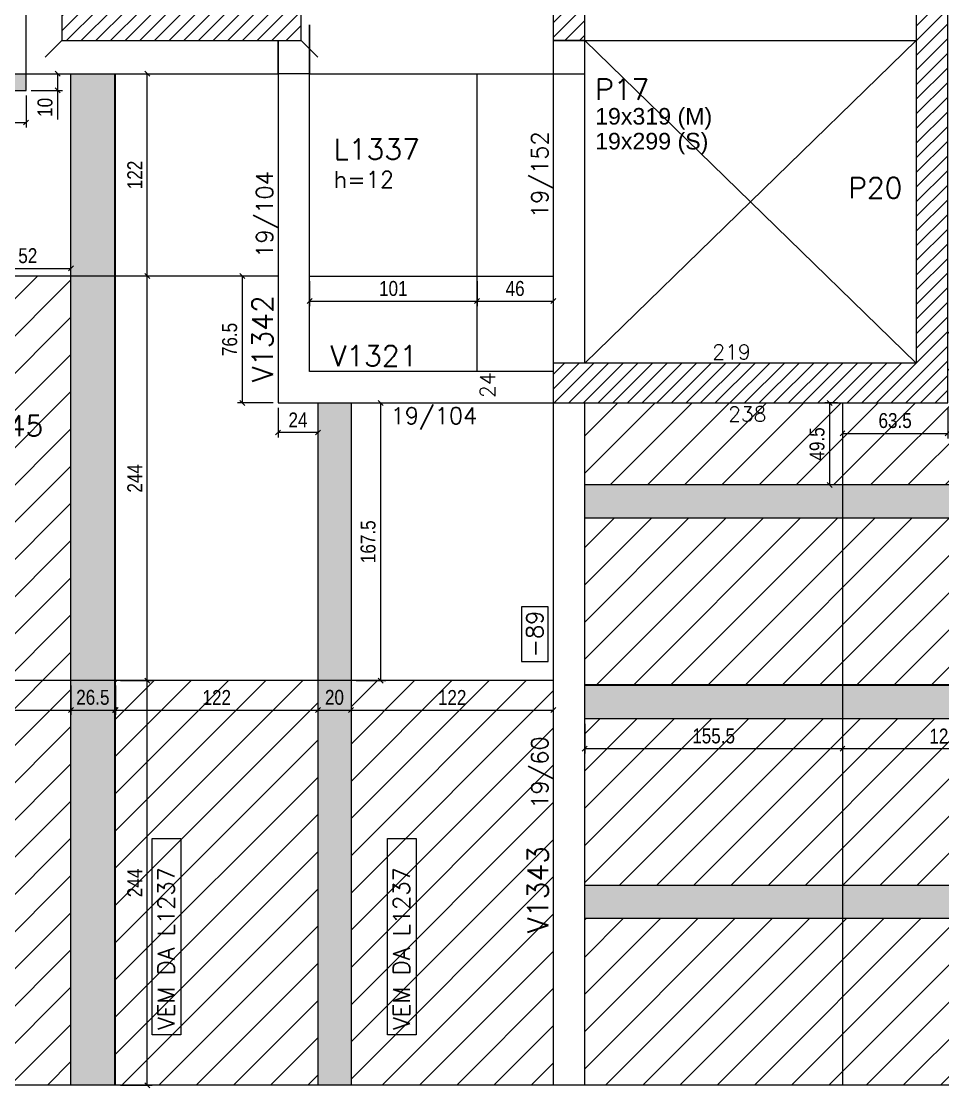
# Model space of a CAD drawing. Extents: x -3557 to 8661, y -614 to 3008.
# Drawn here: x 3317 to 3873, y 278 to 921 of the extents above; entities that cross this region are included whole.
import ezdxf
from ezdxf.enums import TextEntityAlignment as Align

# ---------------------------------------------------------------- set-up
doc = ezdxf.new("R2010")
doc.units = 0
for name, color, linetype in [('COTA', 241, 'Continuous'), ('F-DESNIVEL-8', 11, 'Continuous'), ('F-LAJES-DIM', 2, 'Continuous'), ('F-LAJES-NOME', 4, 'Continuous'), ('F-PILARES-DIM', 172, 'Continuous'), ('F-PILARES-HACH', 174, 'Continuous'), ('F-PILARES-M', 170, 'Continuous'), ('F-PILARES-N', 170, 'Continuous'), ('F-PILARES-NASCE', 4, 'Continuous'), ('F-PILARES-NOME', 170, 'Continuous'), ('F-PILARES-S', 170, 'Continuous'), ('F-PILARES-V', 170, 'Continuous'), ('F-VIGAS', 3, 'Continuous'), ('F-VIGAS-DIM', 2, 'Continuous'), ('F-VIGAS-NOME', 4, 'Continuous'), ('F-VÃO', 1, 'Continuous'), ('Painéis', 200, 'Continuous')]:
    doc.layers.add(name, color=color, linetype=linetype)
doc.layers.add('Hachura', color=251, linetype='Continuous', lineweight=9)
doc.styles.add('COTA TECNICA-50', font='techl___.ttf', dxfattribs={"height": 9})
doc.styles.add('MCP', font='romans.shx')
doc.styles.get("Standard").update_dxf_attribs({"font": 'arial.ttf'})
doc.dimstyles.new('COTA PAINEL-50', dxfattribs={"dimtxt": 9, "dimasz": 3, "dimexe": 3, "dimexo": 3, "dimgap": 3, "dimtad": 1, "dimdec": 1, "dimzin": 12, "dimdsep": 46, "dimtxsty": 'COTA TECNICA-50', "dimblk1": 'OBLIQUE', "dimblk2": 'OBLIQUE', "dimsah": 1, "dimcen": 0.9, "dimclrd": 4, "dimclre": 4, "dimclrt": 240, "dimadec": 1, "dimazin": 3, "dimtfac": 1, "dimtdec": 1, "dimtmove": 0, "dimatfit": 3, "dimfxl": 1, "dimtolj": 1, "dimtzin": 12, "dimarcsym": 0})
pattern_1 = [(45, (3857.195, 715.201), (-4.41942, 4.41942), [])]

# ---------------------------------------------------------------- blocks, each defined once
blk = doc.blocks.new('*U538')
at = {"layer": 'F-VIGAS-DIM', "color": 1}
blk.add_lwpolyline([(0, 0), (33, 0), (33, 16), (0, 16)], close=True, dxfattribs=at)
at = {"layer": 'F-VIGAS-DIM', "style": 'MCP'}
blk.add_attdef('DIM', text='', height=10, dxfattribs=at).set_placement((16.5, 8), align=Align.MIDDLE_CENTER)
blk = doc.blocks.new('_Oblique')
at = {"color": 0, "linetype": 'ByBlock', "lineweight": -2}
blk.add_line((-0.5, -0.5), (0.5, 0.5), dxfattribs=at)
blk = doc.blocks.new('*D606')
at = {"layer": 'COTA', "color": 4, "lineweight": -2, "transparency": 16777216}
for p, q in [((3472.2, 688.2), (3472.2, 670.36)), ((3496.2, 688.2), (3496.2, 670.36)), ((3496.2, 673.36), (3472.2, 673.36))]:
    blk.add_line(p, q, dxfattribs=at)
at = {"layer": 'Defpoints', "color": 0, "transparency": 16777216}
for p in [(3472.2, 691.2), (3496.2, 691.2), (3472.2, 673.36)]:
    blk.add_point(p, dxfattribs=at)
at = {"layer": 'COTA', "color": 4, "lineweight": -2, "transparency": 16777216, "xscale": 3, "yscale": 3, "zscale": 3, "rotation": 180}
blk.add_blockref('_Oblique', (3472.2, 673.36), dxfattribs=at)
at = {"layer": 'COTA', "color": 4, "lineweight": -2, "transparency": 16777216, "xscale": 3, "yscale": 3, "zscale": 3}
blk.add_blockref('_Oblique', (3496.2, 673.36), dxfattribs=at)
at = {"layer": 'COTA', "color": 240, "transparency": 16777216, "insert": (3484.2, 680.93), "char_height": 9, "attachment_point": 5, "style": 'COTA TECNICA-50'}
blk.add_mtext('\\A1;24', dxfattribs=at)
blk = doc.blocks.new('*D607')
at = {"layer": 'COTA', "color": 4, "lineweight": -2, "transparency": 16777216}
for p, q in [((3469.2, 767.7), (3447.61, 767.7)), ((3450.61, 767.7), (3450.61, 691.2)), ((3469.2, 691.2), (3447.61, 691.2))]:
    blk.add_line(p, q, dxfattribs=at)
at = {"layer": 'Defpoints', "color": 0, "transparency": 16777216}
for p in [(3472.2, 767.7), (3450.61, 691.2), (3472.2, 691.2)]:
    blk.add_point(p, dxfattribs=at)
at = {"layer": 'COTA', "color": 4, "lineweight": -2, "transparency": 16777216, "xscale": 3, "yscale": 3, "zscale": 3}
for p, rotation in [((3450.61, 767.7), 90), ((3450.61, 691.2), 270)]:
    blk.add_blockref('_Oblique', p, dxfattribs=dict(at, rotation=rotation))
at = {"layer": 'COTA', "color": 240, "transparency": 16777216, "insert": (3443.01, 729.45), "char_height": 9, "attachment_point": 5, "rotation": 90, "style": 'COTA TECNICA-50'}
blk.add_mtext('\\A1;76.5', dxfattribs=at)
blk = doc.blocks.new('*D608')
at = {"layer": 'COTA', "color": 4, "lineweight": -2, "transparency": 16777216}
for p, q in [((3295.2, 876.7), (3295.2, 857.33)), ((3320.2, 876.7), (3320.2, 857.33)), ((3295.2, 860.33), (3320.2, 860.33))]:
    blk.add_line(p, q, dxfattribs=at)
at = {"layer": 'Defpoints', "color": 0, "transparency": 16777216}
for p in [(3295.2, 879.7), (3320.2, 879.7), (3320.2, 860.33)]:
    blk.add_point(p, dxfattribs=at)
at = {"layer": 'COTA', "color": 4, "lineweight": -2, "transparency": 16777216, "xscale": 3, "yscale": 3, "zscale": 3, "rotation": 180}
blk.add_blockref('_Oblique', (3295.2, 860.33), dxfattribs=at)
at = {"layer": 'COTA', "color": 4, "lineweight": -2, "transparency": 16777216, "xscale": 3, "yscale": 3, "zscale": 3}
blk.add_blockref('_Oblique', (3320.2, 860.33), dxfattribs=at)
at = {"layer": 'COTA', "color": 240, "transparency": 16777216, "insert": (3307.7, 867.93), "char_height": 9, "attachment_point": 5, "style": 'COTA TECNICA-50'}
blk.add_mtext('\\A1;25', dxfattribs=at)
blk = doc.blocks.new('*D609')
at = {"layer": 'COTA', "color": 4, "lineweight": -2, "transparency": 16777216}
for p, q in [((3323.2, 889.7), (3342.2, 889.7)), ((3339.2, 889.7), (3339.2, 879.7)), ((3323.2, 879.7), (3342.2, 879.7)), ((3339.2, 879.7), (3339.2, 862.21))]:
    blk.add_line(p, q, dxfattribs=at)
at = {"layer": 'Defpoints', "color": 0, "transparency": 16777216}
for p in [(3320.2, 889.7), (3320.2, 879.7), (3339.2, 879.7)]:
    blk.add_point(p, dxfattribs=at)
at = {"layer": 'COTA', "color": 4, "lineweight": -2, "transparency": 16777216, "xscale": 3, "yscale": 3, "zscale": 3}
for p, rotation in [((3339.2, 889.7), 90), ((3339.2, 879.7), 270)]:
    blk.add_blockref('_Oblique', p, dxfattribs=dict(at, rotation=rotation))
at = {"layer": 'COTA', "color": 240, "transparency": 16777216, "insert": (3331.61, 869.46), "char_height": 9, "attachment_point": 5, "rotation": 90, "style": 'COTA TECNICA-50'}
blk.add_mtext('\\A1;10', dxfattribs=at)
blk = doc.blocks.new('*D612')
at = {"layer": 'COTA', "color": 4, "lineweight": -2, "transparency": 16777216}
for p, q in [((3225.2, 520.7), (3225.2, 502.98)), ((3347.2, 520.7), (3347.2, 502.98)), ((3225.2, 505.98), (3347.2, 505.98))]:
    blk.add_line(p, q, dxfattribs=at)
at = {"layer": 'Defpoints', "color": 0, "transparency": 16777216}
for p in [(3225.2, 523.7), (3347.2, 523.7), (3347.2, 505.98)]:
    blk.add_point(p, dxfattribs=at)
at = {"layer": 'COTA', "color": 4, "lineweight": -2, "transparency": 16777216, "xscale": 3, "yscale": 3, "zscale": 3, "rotation": 180}
blk.add_blockref('_Oblique', (3225.2, 505.98), dxfattribs=at)
at = {"layer": 'COTA', "color": 4, "lineweight": -2, "transparency": 16777216, "xscale": 3, "yscale": 3, "zscale": 3}
blk.add_blockref('_Oblique', (3347.2, 505.98), dxfattribs=at)
at = {"layer": 'COTA', "color": 240, "transparency": 16777216, "insert": (3286.2, 513.53), "char_height": 9, "attachment_point": 5, "style": 'COTA TECNICA-50'}
blk.add_mtext('\\A1;122', dxfattribs=at)
blk = doc.blocks.new('*D613')
at = {"layer": 'COTA', "color": 4, "lineweight": -2, "transparency": 16777216}
for p, q in [((3347.2, 520.7), (3347.2, 502.98)), ((3373.7, 520.7), (3373.7, 502.98)), ((3347.2, 505.98), (3373.7, 505.98))]:
    blk.add_line(p, q, dxfattribs=at)
at = {"layer": 'Defpoints', "color": 0, "transparency": 16777216}
for p in [(3347.2, 523.7), (3373.7, 523.7), (3373.7, 505.98)]:
    blk.add_point(p, dxfattribs=at)
at = {"layer": 'COTA', "color": 4, "lineweight": -2, "transparency": 16777216, "xscale": 3, "yscale": 3, "zscale": 3, "rotation": 180}
blk.add_blockref('_Oblique', (3347.2, 505.98), dxfattribs=at)
at = {"layer": 'COTA', "color": 4, "lineweight": -2, "transparency": 16777216, "xscale": 3, "yscale": 3, "zscale": 3}
blk.add_blockref('_Oblique', (3373.7, 505.98), dxfattribs=at)
at = {"layer": 'COTA', "color": 240, "transparency": 16777216, "insert": (3360.45, 513.58), "char_height": 9, "attachment_point": 5, "style": 'COTA TECNICA-50'}
blk.add_mtext('\\A1;26.5', dxfattribs=at)
blk = doc.blocks.new('*D614')
at = {"layer": 'COTA', "color": 4, "lineweight": -2, "transparency": 16777216}
for p, q in [((3374.2, 520.7), (3374.2, 502.98)), ((3496.2, 520.7), (3496.2, 502.98)), ((3374.2, 505.98), (3496.2, 505.98))]:
    blk.add_line(p, q, dxfattribs=at)
at = {"layer": 'Defpoints', "color": 0, "transparency": 16777216}
for p in [(3374.2, 523.7), (3496.2, 523.7), (3496.2, 505.98)]:
    blk.add_point(p, dxfattribs=at)
at = {"layer": 'COTA', "color": 4, "lineweight": -2, "transparency": 16777216, "xscale": 3, "yscale": 3, "zscale": 3, "rotation": 180}
blk.add_blockref('_Oblique', (3374.2, 505.98), dxfattribs=at)
at = {"layer": 'COTA', "color": 4, "lineweight": -2, "transparency": 16777216, "xscale": 3, "yscale": 3, "zscale": 3}
blk.add_blockref('_Oblique', (3496.2, 505.98), dxfattribs=at)
at = {"layer": 'COTA', "color": 240, "transparency": 16777216, "insert": (3435.2, 513.53), "char_height": 9, "attachment_point": 5, "style": 'COTA TECNICA-50'}
blk.add_mtext('\\A1;122', dxfattribs=at)
blk = doc.blocks.new('*D615')
at = {"layer": 'COTA', "color": 4, "lineweight": -2, "transparency": 16777216}
for p, q in [((3496.2, 520.7), (3496.2, 502.98)), ((3516.2, 520.7), (3516.2, 502.98)), ((3496.2, 505.98), (3516.2, 505.98))]:
    blk.add_line(p, q, dxfattribs=at)
at = {"layer": 'Defpoints', "color": 0, "transparency": 16777216}
for p in [(3496.2, 523.7), (3516.2, 523.7), (3516.2, 505.98)]:
    blk.add_point(p, dxfattribs=at)
at = {"layer": 'COTA', "color": 4, "lineweight": -2, "transparency": 16777216, "xscale": 3, "yscale": 3, "zscale": 3, "rotation": 180}
blk.add_blockref('_Oblique', (3496.2, 505.98), dxfattribs=at)
at = {"layer": 'COTA', "color": 4, "lineweight": -2, "transparency": 16777216, "xscale": 3, "yscale": 3, "zscale": 3}
blk.add_blockref('_Oblique', (3516.2, 505.98), dxfattribs=at)
at = {"layer": 'COTA', "color": 240, "transparency": 16777216, "insert": (3506.2, 513.57), "char_height": 9, "attachment_point": 5, "style": 'COTA TECNICA-50'}
blk.add_mtext('\\A1;20', dxfattribs=at)
blk = doc.blocks.new('*D616')
at = {"layer": 'COTA', "color": 4, "lineweight": -2, "transparency": 16777216}
for p, q in [((3516.2, 520.7), (3516.2, 502.98)), ((3638.2, 520.7), (3638.2, 502.98)), ((3516.2, 505.98), (3638.2, 505.98))]:
    blk.add_line(p, q, dxfattribs=at)
at = {"layer": 'Defpoints', "color": 0, "transparency": 16777216}
for p in [(3516.2, 523.7), (3638.2, 523.7), (3638.2, 505.98)]:
    blk.add_point(p, dxfattribs=at)
at = {"layer": 'COTA', "color": 4, "lineweight": -2, "transparency": 16777216, "xscale": 3, "yscale": 3, "zscale": 3, "rotation": 180}
blk.add_blockref('_Oblique', (3516.2, 505.98), dxfattribs=at)
at = {"layer": 'COTA', "color": 4, "lineweight": -2, "transparency": 16777216, "xscale": 3, "yscale": 3, "zscale": 3}
blk.add_blockref('_Oblique', (3638.2, 505.98), dxfattribs=at)
at = {"layer": 'COTA', "color": 240, "transparency": 16777216, "insert": (3577.2, 513.53), "char_height": 9, "attachment_point": 5, "style": 'COTA TECNICA-50'}
blk.add_mtext('\\A1;122', dxfattribs=at)
blk = doc.blocks.new('*D617')
at = {"layer": 'COTA', "color": 4, "lineweight": -2, "transparency": 16777216}
for p, q in [((3377.2, 523.7), (3396.29, 523.7)), ((3393.29, 279.7), (3393.29, 523.7)), ((3377.2, 279.7), (3396.29, 279.7))]:
    blk.add_line(p, q, dxfattribs=at)
at = {"layer": 'Defpoints', "color": 0, "transparency": 16777216}
for p in [(3374.2, 523.7), (3393.29, 523.7), (3374.2, 279.7)]:
    blk.add_point(p, dxfattribs=at)
at = {"layer": 'COTA', "color": 4, "lineweight": -2, "transparency": 16777216, "xscale": 3, "yscale": 3, "zscale": 3}
for p, rotation in [((3393.29, 523.7), 90), ((3393.29, 279.7), 270)]:
    blk.add_blockref('_Oblique', p, dxfattribs=dict(at, rotation=rotation))
at = {"layer": 'COTA', "color": 240, "transparency": 16777216, "insert": (3385.72, 401.7), "char_height": 9, "attachment_point": 5, "rotation": 90, "style": 'COTA TECNICA-50'}
blk.add_mtext('\\A1;244', dxfattribs=at)
blk = doc.blocks.new('*D618')
at = {"layer": 'COTA', "color": 4, "lineweight": -2, "transparency": 16777216}
for p, q in [((3393.29, 523.7), (3393.29, 767.7)), ((3377.2, 523.7), (3396.29, 523.7))]:
    blk.add_line(p, q, dxfattribs=at)
at = {"layer": 'Defpoints', "color": 0, "transparency": 16777216}
for p in [(3393.29, 767.7), (3393.29, 767.7), (3374.2, 523.7)]:
    blk.add_point(p, dxfattribs=at)
at = {"layer": 'COTA', "color": 4, "lineweight": -2, "transparency": 16777216, "xscale": 3, "yscale": 3, "zscale": 3}
for p, rotation in [((3393.29, 767.7), 90), ((3393.29, 523.7), 270)]:
    blk.add_blockref('_Oblique', p, dxfattribs=dict(at, rotation=rotation))
at = {"layer": 'COTA', "color": 240, "transparency": 16777216, "insert": (3385.72, 645.7), "char_height": 9, "attachment_point": 5, "rotation": 90, "style": 'COTA TECNICA-50'}
blk.add_mtext('\\A1;244', dxfattribs=at)
blk = doc.blocks.new('*D619')
at = {"layer": 'COTA', "color": 4, "lineweight": -2, "transparency": 16777216}
blk.add_line((3393.29, 767.7), (3393.29, 889.7), dxfattribs=at)
at = {"layer": 'Defpoints', "color": 0, "transparency": 16777216}
for p in [(3393.29, 889.7), (3393.29, 889.7), (3393.29, 767.7)]:
    blk.add_point(p, dxfattribs=at)
at = {"layer": 'COTA', "color": 4, "lineweight": -2, "transparency": 16777216, "xscale": 3, "yscale": 3, "zscale": 3}
for p, rotation in [((3393.29, 889.7), 90), ((3393.29, 767.7), 270)]:
    blk.add_blockref('_Oblique', p, dxfattribs=dict(at, rotation=rotation))
at = {"layer": 'COTA', "color": 240, "transparency": 16777216, "insert": (3385.73, 828.7), "char_height": 9, "attachment_point": 5, "rotation": 90, "style": 'COTA TECNICA-50'}
blk.add_mtext('\\A1;122', dxfattribs=at)
blk = doc.blocks.new('*D621')
at = {"layer": 'COTA', "color": 4, "lineweight": -2, "transparency": 16777216}
for p, q in [((3295.2, 770.7), (3295.2, 775.35)), ((3295.2, 772.35), (3347.2, 772.35)), ((3347.2, 770.7), (3347.2, 775.35))]:
    blk.add_line(p, q, dxfattribs=at)
at = {"layer": 'Defpoints', "color": 0, "transparency": 16777216}
for p in [(3347.2, 772.35), (3295.2, 767.7), (3347.2, 767.7)]:
    blk.add_point(p, dxfattribs=at)
at = {"layer": 'COTA', "color": 4, "lineweight": -2, "transparency": 16777216, "xscale": 3, "yscale": 3, "zscale": 3, "rotation": 180}
blk.add_blockref('_Oblique', (3295.2, 772.35), dxfattribs=at)
at = {"layer": 'COTA', "color": 4, "lineweight": -2, "transparency": 16777216, "xscale": 3, "yscale": 3, "zscale": 3}
blk.add_blockref('_Oblique', (3347.2, 772.35), dxfattribs=at)
at = {"layer": 'COTA', "color": 240, "transparency": 16777216, "insert": (3321.2, 779.95), "char_height": 9, "attachment_point": 5, "style": 'COTA TECNICA-50'}
blk.add_mtext('\\A1;52', dxfattribs=at)
blk = doc.blocks.new('*D622')
at = {"layer": 'COTA', "color": 4, "lineweight": -2, "transparency": 16777216}
for p, q in [((3519.2, 691.2), (3537.11, 691.2)), ((3534.11, 523.7), (3534.11, 691.2)), ((3519.2, 523.7), (3537.11, 523.7))]:
    blk.add_line(p, q, dxfattribs=at)
at = {"layer": 'Defpoints', "color": 0, "transparency": 16777216}
for p in [(3516.2, 691.2), (3534.11, 691.2), (3516.2, 523.7)]:
    blk.add_point(p, dxfattribs=at)
at = {"layer": 'COTA', "color": 4, "lineweight": -2, "transparency": 16777216, "xscale": 3, "yscale": 3, "zscale": 3}
for p, rotation in [((3534.11, 691.2), 90), ((3534.11, 523.7), 270)]:
    blk.add_blockref('_Oblique', p, dxfattribs=dict(at, rotation=rotation))
at = {"layer": 'COTA', "color": 240, "transparency": 16777216, "insert": (3526.51, 607.45), "char_height": 9, "attachment_point": 5, "rotation": 90, "style": 'COTA TECNICA-50'}
blk.add_mtext('\\A1;167.5', dxfattribs=at)
blk = doc.blocks.new('*D623')
at = {"layer": 'COTA', "color": 4, "lineweight": -2, "transparency": 16777216}
for p, q in [((3657.2, 497.7), (3657.2, 479.7)), ((3812.7, 497.7), (3812.7, 479.7)), ((3657.2, 482.7), (3812.7, 482.7))]:
    blk.add_line(p, q, dxfattribs=at)
at = {"layer": 'Defpoints', "color": 0, "transparency": 16777216}
for p in [(3657.2, 500.7), (3812.7, 500.7), (3812.7, 482.7)]:
    blk.add_point(p, dxfattribs=at)
at = {"layer": 'COTA', "color": 4, "lineweight": -2, "transparency": 16777216, "xscale": 3, "yscale": 3, "zscale": 3, "rotation": 180}
blk.add_blockref('_Oblique', (3657.2, 482.7), dxfattribs=at)
at = {"layer": 'COTA', "color": 4, "lineweight": -2, "transparency": 16777216, "xscale": 3, "yscale": 3, "zscale": 3}
blk.add_blockref('_Oblique', (3812.7, 482.7), dxfattribs=at)
at = {"layer": 'COTA', "color": 240, "transparency": 16777216, "insert": (3734.95, 490.3), "char_height": 9, "attachment_point": 5, "style": 'COTA TECNICA-50'}
blk.add_mtext('\\A1;155.5', dxfattribs=at)
blk = doc.blocks.new('*D633')
at = {"layer": 'COTA', "color": 4, "lineweight": -2, "transparency": 16777216}
for p, q in [((3812.7, 688.2), (3812.7, 669.82)), ((3876.2, 688.2), (3876.2, 669.82)), ((3812.7, 672.82), (3876.2, 672.82))]:
    blk.add_line(p, q, dxfattribs=at)
at = {"layer": 'Defpoints', "color": 0, "transparency": 16777216}
for p in [(3812.7, 691.2), (3876.2, 691.2), (3876.2, 672.82)]:
    blk.add_point(p, dxfattribs=at)
at = {"layer": 'COTA', "color": 4, "lineweight": -2, "transparency": 16777216, "xscale": 3, "yscale": 3, "zscale": 3, "rotation": 180}
blk.add_blockref('_Oblique', (3812.7, 672.82), dxfattribs=at)
at = {"layer": 'COTA', "color": 4, "lineweight": -2, "transparency": 16777216, "xscale": 3, "yscale": 3, "zscale": 3}
blk.add_blockref('_Oblique', (3876.2, 672.82), dxfattribs=at)
at = {"layer": 'COTA', "color": 240, "transparency": 16777216, "insert": (3844.45, 680.51), "char_height": 9, "attachment_point": 5, "style": 'COTA TECNICA-50'}
blk.add_mtext('\\A1;63.5', dxfattribs=at)
blk = doc.blocks.new('*D740')
at = {"layer": 'COTA', "color": 4, "lineweight": -2, "transparency": 16777216}
for p, q in [((3491.2, 764.7), (3491.2, 749.58)), ((3592.2, 764.7), (3592.2, 749.58)), ((3491.2, 752.58), (3592.2, 752.58))]:
    blk.add_line(p, q, dxfattribs=at)
at = {"layer": 'Defpoints', "color": 0, "transparency": 16777216}
for p in [(3491.2, 767.7), (3592.2, 767.7), (3592.2, 752.58)]:
    blk.add_point(p, dxfattribs=at)
at = {"layer": 'COTA', "color": 4, "lineweight": -2, "transparency": 16777216, "xscale": 3, "yscale": 3, "zscale": 3, "rotation": 180}
blk.add_blockref('_Oblique', (3491.2, 752.58), dxfattribs=at)
at = {"layer": 'COTA', "color": 4, "lineweight": -2, "transparency": 16777216, "xscale": 3, "yscale": 3, "zscale": 3}
blk.add_blockref('_Oblique', (3592.2, 752.58), dxfattribs=at)
at = {"layer": 'COTA', "color": 240, "transparency": 16777216, "insert": (3541.7, 760.17), "char_height": 9, "attachment_point": 5, "style": 'COTA TECNICA-50'}
blk.add_mtext('\\A1;101', dxfattribs=at)
blk = doc.blocks.new('*D741')
at = {"layer": 'COTA', "color": 4, "lineweight": -2, "transparency": 16777216}
for p, q in [((3592.2, 764.7), (3592.2, 749.58)), ((3638.2, 764.7), (3638.2, 749.58)), ((3592.2, 752.58), (3638.2, 752.58))]:
    blk.add_line(p, q, dxfattribs=at)
at = {"layer": 'Defpoints', "color": 0, "transparency": 16777216}
for p in [(3592.2, 767.7), (3638.2, 767.7), (3638.2, 752.58)]:
    blk.add_point(p, dxfattribs=at)
at = {"layer": 'COTA', "color": 4, "lineweight": -2, "transparency": 16777216, "xscale": 3, "yscale": 3, "zscale": 3, "rotation": 180}
blk.add_blockref('_Oblique', (3592.2, 752.58), dxfattribs=at)
at = {"layer": 'COTA', "color": 4, "lineweight": -2, "transparency": 16777216, "xscale": 3, "yscale": 3, "zscale": 3}
blk.add_blockref('_Oblique', (3638.2, 752.58), dxfattribs=at)
at = {"layer": 'COTA', "color": 240, "transparency": 16777216, "insert": (3615.2, 760.17), "char_height": 9, "attachment_point": 5, "style": 'COTA TECNICA-50'}
blk.add_mtext('\\A1;46', dxfattribs=at)
blk = doc.blocks.new('*D852')
at = {"layer": 'COTA', "color": 4, "lineweight": -2, "transparency": 16777216}
for p, q in [((3812.7, 497.7), (3812.7, 479.7)), ((3934.7, 497.7), (3934.7, 479.7)), ((3812.7, 482.7), (3934.7, 482.7))]:
    blk.add_line(p, q, dxfattribs=at)
at = {"layer": 'Defpoints', "color": 0, "transparency": 16777216}
for p in [(3812.7, 500.7), (3934.7, 500.7), (3934.7, 482.7)]:
    blk.add_point(p, dxfattribs=at)
at = {"layer": 'COTA', "color": 4, "lineweight": -2, "transparency": 16777216, "xscale": 3, "yscale": 3, "zscale": 3, "rotation": 180}
blk.add_blockref('_Oblique', (3812.7, 482.7), dxfattribs=at)
at = {"layer": 'COTA', "color": 4, "lineweight": -2, "transparency": 16777216, "xscale": 3, "yscale": 3, "zscale": 3}
blk.add_blockref('_Oblique', (3934.7, 482.7), dxfattribs=at)
at = {"layer": 'COTA', "color": 240, "transparency": 16777216, "insert": (3873.7, 490.26), "char_height": 9, "attachment_point": 5, "style": 'COTA TECNICA-50'}
blk.add_mtext('\\A1;122', dxfattribs=at)
blk = doc.blocks.new('*D856')
at = {"layer": 'COTA', "color": 4, "lineweight": -2, "transparency": 16777216}
for p, q in [((3809.7, 691.2), (3801.99, 691.2)), ((3804.99, 641.7), (3804.99, 691.2)), ((3809.7, 641.7), (3801.99, 641.7))]:
    blk.add_line(p, q, dxfattribs=at)
at = {"layer": 'Defpoints', "color": 0, "transparency": 16777216}
for p in [(3804.99, 691.2), (3812.7, 691.2), (3812.7, 641.7)]:
    blk.add_point(p, dxfattribs=at)
at = {"layer": 'COTA', "color": 4, "lineweight": -2, "transparency": 16777216, "xscale": 3, "yscale": 3, "zscale": 3}
for p, rotation in [((3804.99, 691.2), 90), ((3804.99, 641.7), 270)]:
    blk.add_blockref('_Oblique', p, dxfattribs=dict(at, rotation=rotation))
at = {"layer": 'COTA', "color": 240, "transparency": 16777216, "insert": (3797.36, 666.45), "char_height": 9, "attachment_point": 5, "rotation": 90, "style": 'COTA TECNICA-50'}
blk.add_mtext('\\A1;49.5', dxfattribs=at)

msp = doc.modelspace()

# ---------------------------------------------------------------- hatches: boundary and pattern name
at = {"layer": 'F-DESNIVEL-8', "linetype": 'Continuous'}
msp.add_hatch(color=256, dxfattribs=at).paths.add_polyline_path([(3295.2, 879.7), (3320.2, 879.7), (3320.25, 889.7), (3295.25, 889.7)])
at = {"layer": 'F-PILARES-HACH', "linetype": 'Continuous'}
h = msp.add_hatch(dxfattribs=at)
h.set_pattern_fill('ANSI31', color=256, scale=50, style=0)
h.set_pattern_definition(pattern_1)
h.paths.add_polyline_path([(3638.2, 909.7), (3657.2, 909.7), (3657.2, 1208.7), (3638.2, 1208.7)], flags=16)
h = msp.add_hatch(dxfattribs=at)
h.set_pattern_fill('ANSI31', color=256, scale=50, style=0)
h.set_pattern_definition(pattern_1)
h.paths.add_polyline_path([(3876.2, 691.2), (3876.2, 1208.7), (3857.2, 1208.7), (3857.2, 715.2), (3638.2, 715.2), (3638.2, 691.2)])
h = msp.add_hatch(dxfattribs=at)
h.set_pattern_fill('ANSI31', color=256, scale=50, style=0)
h.set_pattern_definition(pattern_1)
h.paths.add_polyline_path([(3876.2, 691.2), (3876.2, 1208.7), (3857.2, 1208.7), (3857.2, 715.2), (3638.2, 715.2), (3638.2, 691.2)], flags=16)
h = msp.add_hatch(dxfattribs=at)
h.set_pattern_fill('ANSI31', color=256, scale=50, style=0)
h.set_pattern_definition(pattern_1)
h.paths.add_polyline_path([(3341.7, 909.7), (3486.2, 909.7), (3486.2, 928.7), (3341.7, 928.7)], flags=16)
at = {"layer": 'Hachura', "linetype": 'ByBlock'}
h = msp.add_hatch(color=256, dxfattribs=at)
h.dxf.hatch_style = 1
h.paths.add_polyline_path([(3205.2, 767.7), (3225.2, 767.7), (3225.2, 889.7), (3205.2, 889.7)])
h.paths.add_polyline_path([(3205.2, 523.7), (3225.2, 523.7), (3225.2, 767.7), (3205.2, 767.7)])
h.paths.add_polyline_path([(3205.2, 279.7), (3225.2, 279.7), (3225.2, 523.7), (3205.2, 523.7)])
h.paths.add_polyline_path([(3347.2, 279.7), (3373.7, 279.7), (3373.7, 523.7), (3347.2, 523.7)])
h.paths.add_polyline_path([(3347.2, 523.7), (3373.7, 523.7), (3373.7, 767.7), (3347.2, 767.7)])
h.paths.add_polyline_path([(3347.2, 767.7), (3373.7, 767.7), (3373.7, 889.7), (3347.2, 889.7)])
h.paths.add_polyline_path([(3496.2, 523.7), (3516.2, 523.7), (3516.2, 691.2), (3496.2, 691.2)])
h.paths.add_polyline_path([(3516.2, 523.7), (3496.2, 523.7), (3496.2, 279.7), (3516.2, 279.7)])
h = msp.add_hatch(dxfattribs=at)
h.set_pattern_fill('ANSI31', color=256, scale=5)
h.paths.add_polyline_path([(3225.2, 523.7), (3347.2, 523.7), (3347.2, 767.7), (3225.2, 767.7)])
h.paths.add_polyline_path([(3347.2, 279.7), (3347.2, 523.7), (3225.2, 523.7), (3225.2, 279.7)])
h.paths.add_polyline_path([(3496.2, 279.7), (3496.2, 523.7), (3374.2, 523.7), (3374.2, 279.7)])
h.paths.add_polyline_path([(3638.2, 279.7), (3638.2, 523.7), (3516.2, 523.7), (3516.2, 279.7)])
h = msp.add_hatch(dxfattribs=at)
h.set_pattern_fill('ANSI31', color=256, scale=5)
h.paths.add_polyline_path([(4233.2, 739.7), (4178.7, 739.7), (4178.7, 641.7), (4422.7, 641.7), (4422.7, 739.7)])
h.paths.add_polyline_path([(4178.7, 739.7), (3934.7, 739.7), (3934.7, 641.7), (4178.7, 641.7)])
h.paths.add_polyline_path([(4178.7, 621.7), (4178.7, 521.2), (4422.7, 521.2), (4422.7, 544.2), (4422.7, 621.7)])
h.paths.add_polyline_path([(3934.7, 621.7), (3812.7, 621.7), (3812.7, 521.2), (3934.7, 521.2)])
h.paths.add_polyline_path([(3812.7, 521.2), (3812.7, 621.7), (3657.2, 621.7), (3657.2, 521.2)])
h.paths.add_polyline_path([(3934.7, 621.7), (3934.7, 521.2), (4178.7, 521.2), (4178.7, 621.7)])
h.paths.add_polyline_path([(4178.7, 500.7), (4178.7, 400.2), (4422.7, 400.2), (4422.7, 500.7)])
h.paths.add_polyline_path([(4178.7, 500.7), (3934.7, 500.7), (3934.7, 400.2), (4178.7, 400.2)])
h.paths.add_polyline_path([(3812.7, 500.7), (3812.7, 400.2), (3934.7, 400.2), (3934.7, 500.7)])
h.paths.add_polyline_path([(3657.2, 500.7), (3657.2, 400.2), (3812.7, 400.2), (3812.7, 500.7)])
h.paths.add_polyline_path([(3657.2, 380.2), (3657.2, 279.7), (3812.7, 279.7), (3812.7, 380.2)])
h.paths.add_polyline_path([(3812.7, 380.2), (3812.7, 279.7), (3934.7, 279.7), (3934.7, 380.2)])
h.paths.add_polyline_path([(3934.7, 380.2), (3934.7, 279.7), (4178.7, 279.7), (4178.7, 380.2)])
h.paths.add_polyline_path([(4178.7, 380.2), (4178.7, 279.7), (4422.7, 279.7), (4422.7, 380.2)])
h.paths.add_polyline_path([(3934.7, 641.7), (3934.7, 739.7), (3876.2, 739.7), (3876.2, 691.2), (3812.7, 691.2), (3812.7, 641.7)])
h.paths.add_polyline_path([(3812.7, 641.7), (3812.7, 691.2), (3657.2, 691.2), (3657.2, 641.7)])
h = msp.add_hatch(color=256, dxfattribs=at)
h.dxf.hatch_style = 1
h.paths.add_polyline_path([(3812.7, 621.7), (3812.7, 641.7), (3657.2, 641.7), (3657.2, 621.7)])
h.paths.add_polyline_path([(3812.7, 641.7), (3812.7, 621.7), (3934.7, 621.7), (3934.7, 641.7)])
h.paths.add_polyline_path([(3934.7, 641.7), (3934.7, 621.7), (4178.7, 621.7), (4178.7, 641.7)])
h.paths.add_polyline_path([(4178.7, 641.7), (4178.7, 621.7), (4422.7, 621.7), (4422.7, 641.7)])
h.paths.add_polyline_path([(4422.7, 500.7), (4422.7, 520.7), (4178.7, 520.7), (4178.7, 500.7)])
h.paths.add_polyline_path([(4178.7, 500.7), (4178.7, 520.7), (3934.7, 520.7), (3934.7, 500.7)])
h.paths.add_polyline_path([(3812.7, 520.7), (3812.7, 500.7), (3934.7, 500.7), (3934.7, 520.7)])
h.paths.add_polyline_path([(3657.2, 520.7), (3657.2, 500.7), (3812.7, 500.7), (3812.7, 520.7)])
h.paths.add_polyline_path([(3657.2, 400.2), (3657.2, 380.2), (3812.7, 380.2), (3812.7, 400.2)])
h.paths.add_polyline_path([(3812.7, 400.2), (3812.7, 380.2), (3934.7, 380.2), (3934.7, 400.2)])
h.paths.add_polyline_path([(4178.7, 380.2), (4178.7, 400.2), (3934.7, 400.2), (3934.7, 380.2)])
h.paths.add_polyline_path([(4422.7, 380.2), (4422.7, 400.2), (4178.7, 400.2), (4178.7, 380.2)])

# ---------------------------------------------------------------- linework, layer by layer
at = {"linetype": 'Continuous'}
for points in [[(3396.16, 310.1), (3396.16, 428.48), (3413.5, 428.48), (3413.5, 310.1)], [(3538.16, 310.1), (3538.16, 428.48), (3555.5, 428.48), (3555.5, 310.1)]]:
    msp.add_lwpolyline(points, close=True, dxfattribs=at)
at = {"layer": 'F-PILARES-M', "linetype": 'Continuous'}
for points in [[(3295.2, 879.7), (3320.2, 879.7), (3320.2, 1138.7), (3295.2, 1138.7), (3295.2, 879.7)], [(3657.2, 909.7), (3638.2, 909.7), (3638.2, 889.7), (3657.2, 889.7), (3657.2, 909.7)], [(3295.2, 889.7), (3320.3, 889.7)]]:
    msp.add_lwpolyline(points, dxfattribs=at)
at = {"layer": 'F-PILARES-N', "linetype": 'Continuous'}
msp.add_lwpolyline([(3341.7, 909.7), (3486.2, 909.7), (3486.2, 928.7), (3341.7, 928.7), (3341.7, 909.7)], dxfattribs=at)
at = {"layer": 'F-PILARES-NASCE', "linetype": 'Continuous'}
for p, q in [((3341.7, 909.7), (3331.7, 899.7)), ((3486.2, 909.7), (3496.2, 899.7))]:
    msp.add_line(p, q, dxfattribs=at)
at = {"layer": 'F-PILARES-S', "linetype": 'Continuous'}
msp.add_lwpolyline([(3876.2, 691.2), (3876.2, 1208.7), (3857.2, 1208.7), (3857.2, 715.2), (3638.2, 715.2), (3638.2, 691.2), (3876.2, 691.2)], dxfattribs=at)
at = {"layer": 'F-PILARES-V', "linetype": 'Continuous'}
for points in [[(3638.2, 909.7), (3657.2, 909.7), (3657.2, 1208.7), (3638.2, 1208.7), (3638.2, 909.7)], [(3876.2, 691.2), (3876.2, 1208.7), (3857.2, 1208.7), (3857.2, 715.2), (3638.2, 715.2), (3638.2, 691.2), (3876.2, 691.2)]]:
    msp.add_lwpolyline(points, dxfattribs=at)
at = {"layer": 'F-VIGAS'}
for points in [[(3491.2, 710.2), (3491.2, 919.2)], [(3491.2, 919.2), (3491.2, 889.7)], [(3472.2, 909.7), (3472.2, 691.2)], [(3472.2, 889.7), (3472.2, 909.2)], [(3657.2, 909.7), (3857.2, 909.7)], [(3320.2, 889.7), (3413.95, 889.7)], [(3413.95, 889.7), (3472.2, 889.7)], [(3491.2, 889.7), (3472.2, 889.7)], [(3491.2, 889.7), (3638.2, 889.7)], [(3638.2, 889.7), (3638.2, 715.2)], [(3657.2, 715.2), (3657.2, 889.7)], [(3638.2, 710.2), (3491.2, 710.2)], [(3472.2, 691.2), (3638.2, 691.2)], [(3638.2, 691.2), (3638.2, 279.7)], [(3657.2, 279.7), (3657.2, 691.2)], [(3638.2, 279.7), (3083.2, 279.7)], [(3657.2, 279.7), (3638.2, 279.7)], [(4422.7, 279.7), (3657.2, 279.7)]]:
    msp.add_lwpolyline(points, dxfattribs=at)
at = {"layer": 'F-VÃO'}
for p, q in [((3657.2, 715.2), (3857.2, 909.7)), ((3657.2, 909.7), (3857.2, 715.2))]:
    msp.add_line(p, q, dxfattribs=at)
at = {"layer": 'Painéis'}
for points in [[(3347.2, 279.7), (3347.2, 889.7)], [(3373.7, 279.7), (3373.7, 889.7)], [(3374.2, 279.7), (3374.2, 889.7)], [(3592.2, 710.2), (3592.2, 889.7)], [(3472.2, 767.7), (3083.2, 767.7)], [(3491.2, 767.7), (3638.2, 767.7)], [(3496.2, 691.2), (3496.2, 279.7)], [(3516.2, 691.2), (3516.2, 279.7)], [(3812.7, 691.2), (3812.7, 279.7)], [(4422.7, 641.7), (3657.2, 641.7)], [(4422.7, 621.7), (3657.2, 621.7)], [(3638.2, 523.7), (3083.2, 523.7)], [(4422.7, 521.2), (3657.2, 521.2)], [(4422.7, 520.7), (3657.2, 520.7)], [(4422.7, 500.7), (3657.2, 500.7)], [(4422.7, 400.2), (3657.2, 400.2)], [(4422.7, 380.2), (3657.2, 380.2)]]:
    msp.add_lwpolyline(points, dxfattribs=at)

# ---------------------------------------------------------------- block references
at = {"layer": 'F-VIGAS-DIM', "linetype": 'Continuous', "rotation": 90}
msp.add_blockref('*U538', (3635.07, 535.29), dxfattribs=at).add_auto_attribs({'DIM': '-89'})

# ---------------------------------------------------------------- texts
at = {"linetype": 'Continuous', "style": 'MCP'}
for p in [(3409.63, 313), (3551.63, 313)]:
    msp.add_text('VEM DA L1237', height=10, rotation=90, dxfattribs=at).set_placement(p)
at = {"layer": 'F-LAJES-DIM', "linetype": 'Continuous', "style": 'MCP'}
msp.add_text('h=12', height=10, dxfattribs=at).set_placement((3505.75, 820.93))
at = {"layer": 'F-LAJES-NOME', "linetype": 'Continuous', "style": 'MCP'}
for s, p in [('L1337', (3505.75, 837.93)), ('L1345', (3278.54, 671.14))]:
    msp.add_text(s, height=12.5, dxfattribs=at).set_placement(p)
at = {"layer": 'F-PILARES-DIM', "linetype": 'Continuous'}
for s, p in [('19x319 (M)', (3663.45, 859.08)), ('19x299 (S)', (3663.45, 844.08))]:
    msp.add_text(s, height=10, dxfattribs=at).set_placement(p)
at = {"layer": 'F-PILARES-DIM', "linetype": 'Continuous', "style": 'MCP'}
for s, p in [('219', (3734.2, 717.45)), ('238', (3743.7, 679.95))]:
    msp.add_text(s, height=9, dxfattribs=at).set_placement(p)
msp.add_text('24', height=9, rotation=90, dxfattribs=at).set_placement((3603.11, 694.2))
at = {"layer": 'F-PILARES-NOME', "linetype": 'Continuous', "style": 'MCP'}
for s, p in [('P17', (3663.45, 874.08)), ('P20', (3816.14, 814.66))]:
    msp.add_text(s, height=12.5, dxfattribs=at).set_placement(p)
at = {"layer": 'F-VIGAS-DIM', "linetype": 'Continuous', "style": 'MCP'}
for s, p in [('19/152', (3635.07, 802.7)), ('19/104', (3469.07, 778.7)), ('19/60', (3635.07, 446.42))]:
    msp.add_text(s, height=10, rotation=90, dxfattribs=at).set_placement(p)
msp.add_text('19/104', height=10, dxfattribs=at).set_placement((3540.1, 678.43))
at = {"layer": 'F-VIGAS-NOME', "linetype": 'Continuous', "style": 'MCP'}
for s, p in [('V1342', (3469.07, 703.7)), ('V1343', (3635.07, 371.42))]:
    msp.add_text(s, height=12.5, rotation=90, dxfattribs=at).set_placement(p)
msp.add_text('V1321', height=12.5, dxfattribs=at).set_placement((3503.7, 713.33))

# ---------------------------------------------------------------- dimensions: what is measured, and where the dimension line sits
at = {"layer": 'COTA'}
for base, p1, p2, picture, middle in [((3339.2, 879.7), (3320.2, 889.7), (3320.2, 879.7), '*D609', (3331.61, 869.46)), ((3450.61, 691.2), (3472.2, 767.7), (3472.2, 691.2), '*D607', (3443.01, 729.45)), ((3534.11, 691.2), (3516.2, 523.7), (3516.2, 691.2), '*D622', (3526.51, 607.45)), ((3804.99, 691.2), (3812.7, 641.7), (3812.7, 691.2), '*D856', (3797.36, 666.45)), ((3393.29, 523.7), (3374.2, 279.7), (3374.2, 523.7), '*D617', (3385.72, 401.7))]:
    dim = msp.add_linear_dim(base=base, p1=p1, p2=p2, angle=90, dimstyle='COTA PAINEL-50', dxfattribs=at)
    dim.commit()
    dim.dimension.update_dxf_attribs({"geometry": picture, "text_midpoint": middle})
for base, p1, p2, picture, middle in [((3393.29, 889.7), (3393.29, 767.7), (3393.29, 889.7), '*D619', (3385.73, 828.7)), ((3393.29, 767.7), (3374.2, 523.7), (3393.29, 767.7), '*D618', (3385.72, 645.7))]:
    dim = msp.add_linear_dim(base=base, p1=p1, p2=p2, angle=90, dimstyle='COTA PAINEL-50', override={"dimtmove": 1}, dxfattribs=at)
    dim.commit()
    dim.dimension.update_dxf_attribs({"geometry": picture, "text_midpoint": middle})
for base, p1, p2, picture, middle in [((3320.2, 860.33), (3295.2, 879.7), (3320.2, 879.7), '*D608', (3307.7, 867.93)), ((3592.2, 752.58), (3491.2, 767.7), (3592.2, 767.7), '*D740', (3541.7, 760.17)), ((3472.2, 673.36), (3496.2, 691.2), (3472.2, 691.2), '*D606', (3484.2, 680.93)), ((3876.2, 672.82), (3812.7, 691.2), (3876.2, 691.2), '*D633', (3844.45, 680.51)), ((3496.2, 505.98), (3374.2, 523.7), (3496.2, 523.7), '*D614', (3435.2, 513.53)), ((3812.7, 482.7), (3657.2, 500.7), (3812.7, 500.7), '*D623', (3734.95, 490.3)), ((3934.7, 482.7), (3812.7, 500.7), (3934.7, 500.7), '*D852', (3873.7, 490.26))]:
    dim = msp.add_linear_dim(base=base, p1=p1, p2=p2, dimstyle='COTA PAINEL-50', dxfattribs=at)
    dim.commit()
    dim.dimension.update_dxf_attribs({"geometry": picture, "text_midpoint": middle})
for base, p1, p2, picture, middle in [((3347.2, 772.35), (3295.2, 767.7), (3347.2, 767.7), '*D621', (3321.2, 779.95)), ((3638.2, 752.58), (3592.2, 767.7), (3638.2, 767.7), '*D741', (3615.2, 760.17)), ((3347.2, 505.98), (3225.2, 523.7), (3347.2, 523.7), '*D612', (3286.2, 513.53)), ((3516.2, 505.98), (3496.2, 523.7), (3516.2, 523.7), '*D615', (3506.2, 513.57)), ((3638.2, 505.98), (3516.2, 523.7), (3638.2, 523.7), '*D616', (3577.2, 513.53))]:
    dim = msp.add_linear_dim(base=base, p1=p1, p2=p2, dimstyle='COTA PAINEL-50', override={"dimtmove": 1}, dxfattribs=at)
    dim.commit()
    dim.dimension.update_dxf_attribs({"geometry": picture, "text_midpoint": middle})
dim = msp.add_linear_dim(base=(3373.7, 505.98), p1=(3347.2, 523.7), p2=(3373.7, 523.7), dimstyle='COTA PAINEL-50', override={"dimtmove": 1}, dxfattribs=at)
dim.commit()
dim.dimension.update_dxf_attribs({"geometry": '*D613', "text_midpoint": (3360.45, 505.98), "dimtype": 160})

doc.saveas('drawing.dxf')
